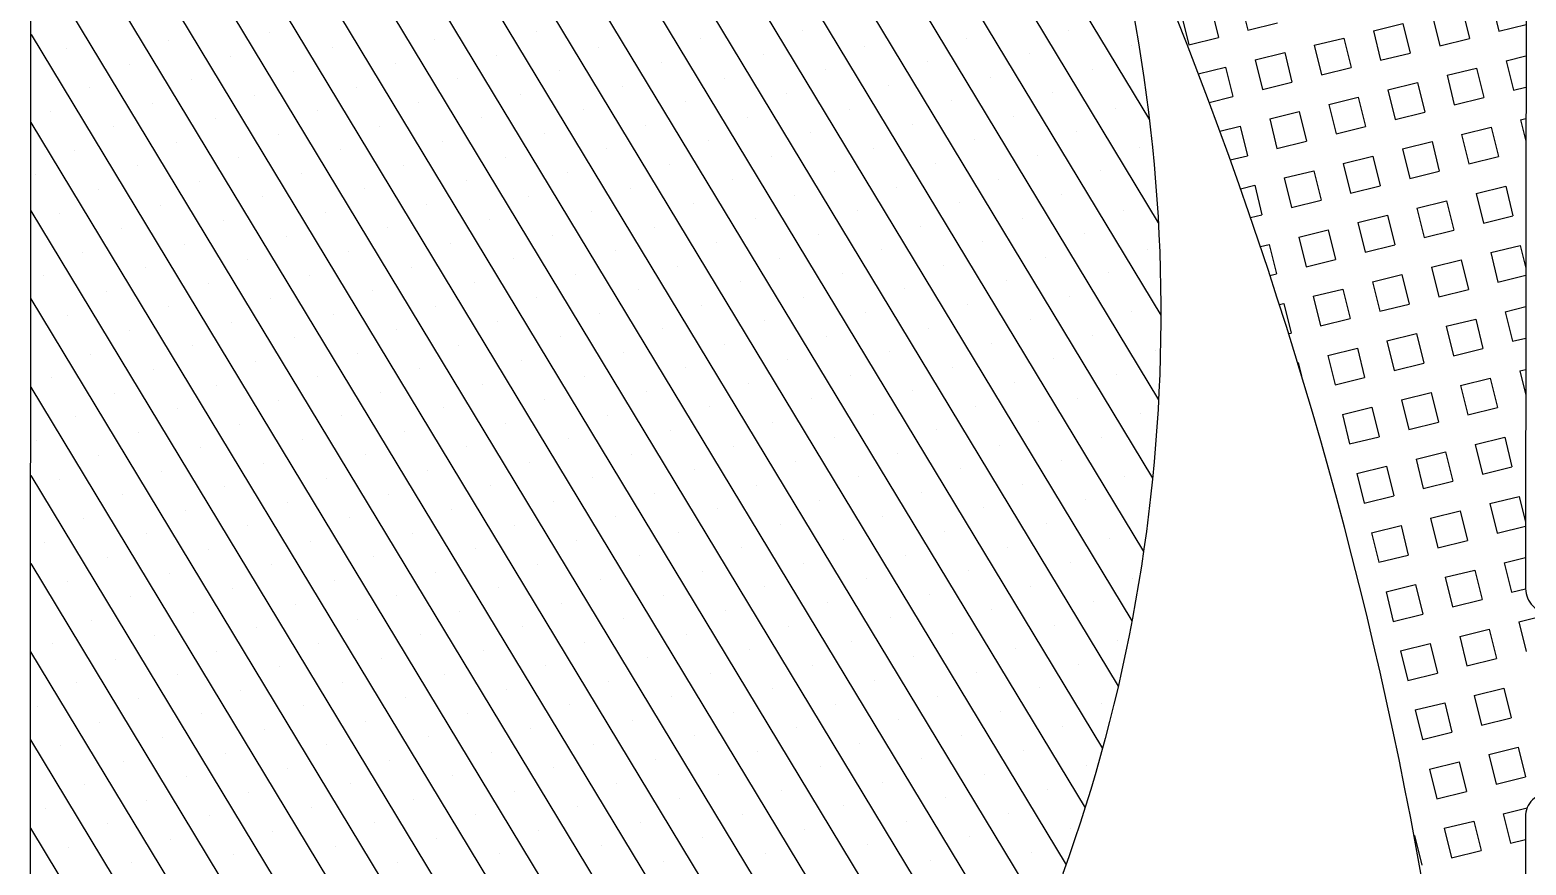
# Model space of a CAD drawing. Extents: x 152 to 700, y -120 to 84.
# Drawn here: x 231.431 to 232.967, y 20.169 to 21.026 of the extents above; entities that cross this region are included whole.
import ezdxf

# ---------------------------------------------------------------- set-up
doc = ezdxf.new("R2010")
doc.units = 0
doc.header["$LTSCALE"] = 0.03
doc.layers.get('0').update_dxf_attribs({"linetype": 'CONTINUOUS'})
doc.layers.add('MUEBLES', color=8, linetype='CONTINUOUS')

# ---------------------------------------------------------------- blocks, each defined once
blk = doc.blocks.new('*X4')
at = {"color": 0}
for p, q in [((190.9034, 116.8084), (191.4492, 117.7118)), ((190.9034, 116.899), (191.3944, 117.7117)), ((190.9035, 116.7179), (191.504, 117.7118)), ((190.9036, 116.5368), (191.6136, 117.7119)), ((190.9036, 116.6273), (191.5588, 117.7118)), ((190.9037, 116.4463), (191.6683, 117.7119)), ((190.9038, 116.2652), (191.7779, 117.712)), ((190.9038, 116.3557), (191.7231, 117.712)), ((190.9039, 116.1746), (191.8327, 117.712)), ((190.904, 115.9935), (191.9423, 117.7121)), ((190.904, 116.0841), (191.8875, 117.7121)), ((190.9041, 115.903), (191.9971, 117.7121)), ((190.9042, 115.8125), (192.0519, 117.7122)), ((190.9583, 115.8114), (192.1067, 117.7122)), ((191.0131, 115.8114), (192.1614, 117.7123)), ((191.0679, 115.8115), (192.2162, 117.7123)), ((191.1227, 115.8115), (192.271, 117.7123)), ((191.1774, 115.8116), (192.3258, 117.7124)), ((191.2322, 115.8116), (192.3806, 117.7124)), ((191.0071, 116.9347), (191.0071, 116.9347)), ((191.1116, 116.9263), (191.1116, 116.9263)), ((191.2804, 116.9339), (191.2804, 116.9339)), ((191.287, 115.8116), (191.9667, 116.9366)), ((191.3849, 116.9255), (191.3849, 116.9255)), ((191.5538, 116.933), (191.5538, 116.933)), ((191.6582, 116.9247), (191.6582, 116.9247)), ((191.8271, 116.9322), (191.8271, 116.9322)), ((191.9316, 116.9238), (191.9316, 116.9238)), ((190.9428, 116.9188), (190.9428, 116.9188)), ((191.0472, 116.9105), (191.0472, 116.9105)), ((191.2161, 116.918), (191.2161, 116.918)), ((191.3206, 116.9096), (191.3206, 116.9096)), ((191.4894, 116.9172), (191.4894, 116.9172)), ((191.5939, 116.9088), (191.5939, 116.9088)), ((191.7627, 116.9163), (191.7627, 116.9163)), ((191.8672, 116.908), (191.8672, 116.908)), ((190.9829, 116.8946), (190.9829, 116.8946)), ((191.1517, 116.9021), (191.1517, 116.9021)), ((191.2562, 116.8937), (191.2562, 116.8937)), ((191.425, 116.9013), (191.425, 116.9013)), ((191.5295, 116.8929), (191.5295, 116.8929)), ((191.6984, 116.9004), (191.6984, 116.9004)), ((191.8028, 116.8921), (191.8028, 116.8921)), ((191.9717, 116.8996), (191.9717, 116.8996)), ((190.9185, 116.8787), (190.9185, 116.8787)), ((191.0874, 116.8862), (191.0874, 116.8862)), ((191.1918, 116.8779), (191.1918, 116.8779)), ((191.3418, 115.8117), (191.9862, 116.8783)), ((191.3607, 116.8854), (191.3607, 116.8854)), ((191.4652, 116.877), (191.4652, 116.877)), ((191.634, 116.8846), (191.634, 116.8846)), ((191.9073, 116.8837), (191.9073, 116.8837)), ((191.023, 116.8703), (191.023, 116.8703)), ((191.1275, 116.862), (191.1275, 116.862)), ((191.2963, 116.8695), (191.2963, 116.8695)), ((191.4008, 116.8611), (191.4008, 116.8611)), ((191.5696, 116.8687), (191.5696, 116.8687)), ((191.7385, 116.8762), (191.7385, 116.8762)), ((191.843, 116.8678), (191.843, 116.8678)), ((190.9586, 116.8545), (190.9586, 116.8545)), ((191.0631, 116.8461), (191.0631, 116.8461)), ((191.232, 116.8536), (191.232, 116.8536)), ((191.5053, 116.8528), (191.5053, 116.8528)), ((191.6741, 116.8603), (191.6741, 116.8603)), ((191.7786, 116.852), (191.7786, 116.852)), ((191.9475, 116.8595), (191.9475, 116.8595)), ((190.9988, 116.8302), (190.9988, 116.8302)), ((191.1676, 116.8377), (191.1676, 116.8377)), ((191.3364, 116.8453), (191.3364, 116.8453)), ((191.4409, 116.8369), (191.4409, 116.8369)), ((191.6098, 116.8444), (191.6098, 116.8444)), ((191.7142, 116.8361), (191.7142, 116.8361)), ((191.8831, 116.8436), (191.8831, 116.8436)), ((191.9876, 116.8352), (191.9876, 116.8352)), ((191.1032, 116.8219), (191.1032, 116.8219)), ((191.2721, 116.8294), (191.2721, 116.8294)), ((191.3766, 116.821), (191.3766, 116.821)), ((191.3966, 115.8117), (192.0041, 116.8172)), ((191.5454, 116.8286), (191.5454, 116.8286)), ((191.6499, 116.8202), (191.6499, 116.8202)), ((191.8187, 116.8277), (191.8187, 116.8277)), ((191.9232, 116.8194), (191.9232, 116.8194)), ((190.9344, 116.8143), (190.9344, 116.8143)), ((191.0389, 116.806), (191.0389, 116.806)), ((191.2077, 116.8135), (191.2077, 116.8135)), ((191.3122, 116.8051), (191.3122, 116.8051)), ((191.481, 116.8127), (191.481, 116.8127)), ((191.5855, 116.8043), (191.5855, 116.8043)), ((191.7544, 116.8118), (191.7544, 116.8118)), ((191.8589, 116.8035), (191.8589, 116.8035)), ((190.9745, 116.7901), (190.9745, 116.7901)), ((191.1434, 116.7976), (191.1434, 116.7976)), ((191.2478, 116.7893), (191.2478, 116.7893)), ((191.4167, 116.7968), (191.4167, 116.7968)), ((191.5212, 116.7884), (191.5212, 116.7884)), ((191.69, 116.796), (191.69, 116.796)), ((191.7945, 116.7876), (191.7945, 116.7876)), ((191.9633, 116.7951), (191.9633, 116.7951)), ((190.9102, 116.7742), (190.9102, 116.7742)), ((191.079, 116.7817), (191.079, 116.7817)), ((191.1835, 116.7734), (191.1835, 116.7734)), ((191.3523, 116.7809), (191.3523, 116.7809)), ((191.4568, 116.7725), (191.4568, 116.7725)), ((191.6256, 116.7801), (191.6256, 116.7801)), ((191.7301, 116.7717), (191.7301, 116.7717)), ((191.899, 116.7792), (191.899, 116.7792)), ((192.0035, 116.7709), (192.0035, 116.7709)), ((191.0146, 116.7659), (191.0146, 116.7659)), ((191.1191, 116.7575), (191.1191, 116.7575)), ((191.288, 116.765), (191.288, 116.765)), ((191.3924, 116.7567), (191.3924, 116.7567)), ((191.5613, 116.7642), (191.5613, 116.7642)), ((191.6658, 116.7558), (191.6658, 116.7558)), ((191.8346, 116.7634), (191.8346, 116.7634)), ((191.9391, 116.755), (191.9391, 116.755)), ((190.9503, 116.75), (190.9503, 116.75)), ((191.0548, 116.7416), (191.0548, 116.7416)), ((191.2236, 116.7491), (191.2236, 116.7491)), ((191.3281, 116.7408), (191.3281, 116.7408)), ((191.4514, 115.8118), (192.0202, 116.7533)), ((191.4969, 116.7483), (191.4969, 116.7483)), ((191.6014, 116.74), (191.6014, 116.74)), ((191.7703, 116.7475), (191.7703, 116.7475)), ((191.8747, 116.7391), (191.8747, 116.7391)), ((190.9904, 116.7257), (190.9904, 116.7257)), ((191.1592, 116.7333), (191.1592, 116.7333)), ((191.2637, 116.7249), (191.2637, 116.7249)), ((191.4326, 116.7324), (191.4326, 116.7324)), ((191.5371, 116.7241), (191.5371, 116.7241)), ((191.7059, 116.7316), (191.7059, 116.7316)), ((191.8104, 116.7232), (191.8104, 116.7232)), ((191.9792, 116.7308), (191.9792, 116.7308)), ((190.926, 116.7098), (190.926, 116.7098)), ((191.0949, 116.7174), (191.0949, 116.7174)), ((191.1994, 116.709), (191.1994, 116.709)), ((191.3682, 116.7165), (191.3682, 116.7165)), ((191.4727, 116.7082), (191.4727, 116.7082)), ((191.6415, 116.7157), (191.6415, 116.7157)), ((191.746, 116.7074), (191.746, 116.7074)), ((191.9149, 116.7149), (191.9149, 116.7149)), ((191.0305, 116.7015), (191.0305, 116.7015)), ((191.135, 116.6931), (191.135, 116.6931)), ((191.3038, 116.7007), (191.3038, 116.7007)), ((191.4083, 116.6923), (191.4083, 116.6923)), ((191.5772, 116.6998), (191.5772, 116.6998)), ((191.8505, 116.699), (191.8505, 116.699)), ((192.0193, 116.7065), (192.0193, 116.7065)), ((190.9662, 116.6856), (190.9662, 116.6856)), ((191.0706, 116.6773), (191.0706, 116.6773)), ((191.2395, 116.6848), (191.2395, 116.6848)), ((191.5062, 115.8118), (192.0344, 116.6861)), ((191.5128, 116.6839), (191.5128, 116.6839)), ((191.6817, 116.6915), (191.6817, 116.6915)), ((191.7861, 116.6831), (191.7861, 116.6831)), ((191.955, 116.6906), (191.955, 116.6906)), ((191.0063, 116.6614), (191.0063, 116.6614)), ((191.1751, 116.6689), (191.1751, 116.6689)), ((191.344, 116.6764), (191.344, 116.6764)), ((191.4485, 116.6681), (191.4485, 116.6681)), ((191.6173, 116.6756), (191.6173, 116.6756)), ((191.7218, 116.6672), (191.7218, 116.6672)), ((191.8906, 116.6748), (191.8906, 116.6748)), ((191.9951, 116.6664), (191.9951, 116.6664)), ((191.1108, 116.653), (191.1108, 116.653)), ((191.2796, 116.6605), (191.2796, 116.6605)), ((191.3841, 116.6522), (191.3841, 116.6522)), ((191.5529, 116.6597), (191.5529, 116.6597)), ((191.6574, 116.6514), (191.6574, 116.6514)), ((191.8263, 116.6589), (191.8263, 116.6589)), ((191.9307, 116.6505), (191.9307, 116.6505)), ((190.9419, 116.6455), (190.9419, 116.6455)), ((191.0464, 116.6371), (191.0464, 116.6371)), ((191.2152, 116.6447), (191.2152, 116.6447)), ((191.3197, 116.6363), (191.3197, 116.6363)), ((191.4886, 116.6438), (191.4886, 116.6438)), ((191.5931, 116.6355), (191.5931, 116.6355)), ((191.7619, 116.643), (191.7619, 116.643)), ((191.8664, 116.6346), (191.8664, 116.6346)), ((192.0352, 116.6422), (192.0352, 116.6422)), ((190.982, 116.6212), (190.982, 116.6212)), ((191.1509, 116.6288), (191.1509, 116.6288)), ((191.2554, 116.6204), (191.2554, 116.6204)), ((191.4242, 116.6279), (191.4242, 116.6279)), ((191.5287, 116.6196), (191.5287, 116.6196)), ((191.561, 115.8118), (192.0463, 116.6151)), ((191.6975, 116.6271), (191.6975, 116.6271)), ((191.802, 116.6188), (191.802, 116.6188)), ((191.9709, 116.6263), (191.9709, 116.6263)), ((190.9177, 116.6054), (190.9177, 116.6054)), ((191.0865, 116.6129), (191.0865, 116.6129)), ((191.191, 116.6045), (191.191, 116.6045)), ((191.3599, 116.6121), (191.3599, 116.6121)), ((191.4643, 116.6037), (191.4643, 116.6037)), ((191.6332, 116.6112), (191.6332, 116.6112)), ((191.7377, 116.6029), (191.7377, 116.6029)), ((191.9065, 116.6104), (191.9065, 116.6104)), ((192.011, 116.602), (192.011, 116.602)), ((191.0222, 116.597), (191.0222, 116.597)), ((191.1266, 116.5887), (191.1266, 116.5887)), ((191.2955, 116.5962), (191.2955, 116.5962)), ((191.4, 116.5878), (191.4, 116.5878)), ((191.5688, 116.5953), (191.5688, 116.5953)), ((191.6733, 116.587), (191.6733, 116.587)), ((191.8421, 116.5945), (191.8421, 116.5945)), ((191.9466, 116.5862), (191.9466, 116.5862)), ((190.9578, 116.5811), (190.9578, 116.5811)), ((191.0623, 116.5728), (191.0623, 116.5728)), ((191.2311, 116.5803), (191.2311, 116.5803)), ((191.3356, 116.5719), (191.3356, 116.5719)), ((191.5045, 116.5795), (191.5045, 116.5795)), ((191.6089, 116.5711), (191.6089, 116.5711)), ((191.7778, 116.5786), (191.7778, 116.5786)), ((191.8823, 116.5703), (191.8823, 116.5703)), ((192.0511, 116.5778), (192.0511, 116.5778)), ((190.9979, 116.5569), (190.9979, 116.5569)), ((191.1668, 116.5644), (191.1668, 116.5644)), ((191.2713, 116.5561), (191.2713, 116.5561)), ((191.4401, 116.5636), (191.4401, 116.5636)), ((191.5446, 116.5552), (191.5446, 116.5552)), ((191.7134, 116.5628), (191.7134, 116.5628)), ((191.8179, 116.5544), (191.8179, 116.5544)), ((191.9867, 116.5619), (191.9867, 116.5619)), ((190.9336, 116.541), (190.9336, 116.541)), ((191.1024, 116.5485), (191.1024, 116.5485)), ((191.2069, 116.5402), (191.2069, 116.5402)), ((191.3757, 116.5477), (191.3757, 116.5477)), ((191.4802, 116.5393), (191.4802, 116.5393)), ((191.6158, 115.8119), (192.0555, 116.5398)), ((191.6491, 116.5469), (191.6491, 116.5469)), ((191.7535, 116.5385), (191.7535, 116.5385)), ((191.9224, 116.546), (191.9224, 116.546)), ((191.038, 116.5326), (191.038, 116.5326)), ((191.1425, 116.5243), (191.1425, 116.5243)), ((191.3114, 116.5318), (191.3114, 116.5318)), ((191.4159, 116.5235), (191.4159, 116.5235)), ((191.5847, 116.531), (191.5847, 116.531)), ((191.858, 116.5302), (191.858, 116.5302)), ((192.0269, 116.5377), (192.0269, 116.5377)), ((190.9737, 116.5168), (190.9737, 116.5168)), ((191.0782, 116.5084), (191.0782, 116.5084)), ((191.247, 116.5159), (191.247, 116.5159)), ((191.3515, 116.5076), (191.3515, 116.5076)), ((191.5203, 116.5151), (191.5203, 116.5151)), ((191.6892, 116.5226), (191.6892, 116.5226)), ((191.7937, 116.5143), (191.7937, 116.5143)), ((191.9625, 116.5218), (191.9625, 116.5218)), ((190.9093, 116.5009), (190.9093, 116.5009)), ((191.0138, 116.4925), (191.0138, 116.4925)), ((191.1827, 116.5001), (191.1827, 116.5001)), ((191.456, 116.4992), (191.456, 116.4992)), ((191.6248, 116.5067), (191.6248, 116.5067)), ((191.7293, 116.4984), (191.7293, 116.4984)), ((191.8981, 116.5059), (191.8981, 116.5059)), ((192.0026, 116.4976), (192.0026, 116.4976)), ((191.1183, 116.4842), (191.1183, 116.4842)), ((191.2871, 116.4917), (191.2871, 116.4917)), ((191.3916, 116.4833), (191.3916, 116.4833)), ((191.5605, 116.4909), (191.5605, 116.4909)), ((191.6649, 116.4825), (191.6649, 116.4825)), ((191.8338, 116.49), (191.8338, 116.49)), ((191.9383, 116.4817), (191.9383, 116.4817)), ((190.9494, 116.4766), (190.9494, 116.4766)), ((191.0539, 116.4683), (191.0539, 116.4683)), ((191.2228, 116.4758), (191.2228, 116.4758)), ((191.3273, 116.4675), (191.3273, 116.4675)), ((191.4961, 116.475), (191.4961, 116.475)), ((191.6006, 116.4666), (191.6006, 116.4666)), ((191.7694, 116.4742), (191.7694, 116.4742)), ((191.8739, 116.4658), (191.8739, 116.4658)), ((192.0427, 116.4733), (192.0427, 116.4733)), ((190.9896, 116.4524), (190.9896, 116.4524)), ((191.1584, 116.4599), (191.1584, 116.4599)), ((191.2629, 116.4516), (191.2629, 116.4516)), ((191.4317, 116.4591), (191.4317, 116.4591)), ((191.5362, 116.4507), (191.5362, 116.4507)), ((191.6705, 115.8119), (192.0617, 116.4593)), ((191.7051, 116.4583), (191.7051, 116.4583)), ((191.8095, 116.4499), (191.8095, 116.4499)), ((191.9784, 116.4574), (191.9784, 116.4574)), ((190.9252, 116.4365), (190.9252, 116.4365)), ((191.0941, 116.4441), (191.0941, 116.4441)), ((191.1985, 116.4357), (191.1985, 116.4357)), ((191.3674, 116.4432), (191.3674, 116.4432)), ((191.4719, 116.4349), (191.4719, 116.4349)), ((191.6407, 116.4424), (191.6407, 116.4424)), ((191.7452, 116.434), (191.7452, 116.434)), ((191.914, 116.4416), (191.914, 116.4416)), ((192.0185, 116.4332), (192.0185, 116.4332)), ((191.0297, 116.4282), (191.0297, 116.4282)), ((191.1342, 116.4198), (191.1342, 116.4198)), ((191.303, 116.4273), (191.303, 116.4273)), ((191.4075, 116.419), (191.4075, 116.419)), ((191.5763, 116.4265), (191.5763, 116.4265)), ((191.6808, 116.4181), (191.6808, 116.4181)), ((191.8497, 116.4257), (191.8497, 116.4257)), ((191.9541, 116.4173), (191.9541, 116.4173)), ((190.9653, 116.4123), (190.9653, 116.4123)), ((191.0698, 116.4039), (191.0698, 116.4039)), ((191.2387, 116.4115), (191.2387, 116.4115)), ((191.3431, 116.4031), (191.3431, 116.4031)), ((191.512, 116.4106), (191.512, 116.4106)), ((191.6165, 116.4023), (191.6165, 116.4023)), ((191.7853, 116.4098), (191.7853, 116.4098)), ((191.8898, 116.4014), (191.8898, 116.4014)), ((192.0586, 116.409), (192.0586, 116.409)), ((191.0055, 116.388), (191.0055, 116.388)), ((191.1743, 116.3956), (191.1743, 116.3956)), ((191.2788, 116.3872), (191.2788, 116.3872)), ((191.4476, 116.3947), (191.4476, 116.3947)), ((191.5521, 116.3864), (191.5521, 116.3864)), ((191.7209, 116.3939), (191.7209, 116.3939)), ((191.8254, 116.3856), (191.8254, 116.3856)), ((191.9943, 116.3931), (191.9943, 116.3931)), ((190.9411, 116.3722), (190.9411, 116.3722)), ((191.1099, 116.3797), (191.1099, 116.3797)), ((191.2144, 116.3713), (191.2144, 116.3713)), ((191.3833, 116.3789), (191.3833, 116.3789)), ((191.4877, 116.3705), (191.4877, 116.3705)), ((191.6566, 116.378), (191.6566, 116.378)), ((191.7253, 115.812), (192.064, 116.3725)), ((191.7611, 116.3697), (191.7611, 116.3697)), ((191.9299, 116.3772), (191.9299, 116.3772)), ((191.0456, 116.3638), (191.0456, 116.3638)), ((191.1501, 116.3555), (191.1501, 116.3555)), ((191.3189, 116.363), (191.3189, 116.363)), ((191.4234, 116.3546), (191.4234, 116.3546)), ((191.5922, 116.3621), (191.5922, 116.3621)), ((191.8655, 116.3613), (191.8655, 116.3613)), ((192.0344, 116.3688), (192.0344, 116.3688)), ((190.9812, 116.3479), (190.9812, 116.3479)), ((191.0857, 116.3396), (191.0857, 116.3396)), ((191.2545, 116.3471), (191.2545, 116.3471)), ((191.359, 116.3387), (191.359, 116.3387)), ((191.5279, 116.3463), (191.5279, 116.3463)), ((191.6967, 116.3538), (191.6967, 116.3538)), ((191.8012, 116.3454), (191.8012, 116.3454)), ((191.97, 116.353), (191.97, 116.353)), ((190.9169, 116.332), (190.9169, 116.332)), ((191.0213, 116.3237), (191.0213, 116.3237)), ((191.1902, 116.3312), (191.1902, 116.3312)), ((191.4635, 116.3304), (191.4635, 116.3304)), ((191.6323, 116.3379), (191.6323, 116.3379)), ((191.7368, 116.3296), (191.7368, 116.3296)), ((191.9057, 116.3371), (191.9057, 116.3371)), ((192.0102, 116.3287), (192.0102, 116.3287)), ((191.1258, 116.3153), (191.1258, 116.3153)), ((191.2947, 116.3229), (191.2947, 116.3229)), ((191.3991, 116.3145), (191.3991, 116.3145)), ((191.568, 116.322), (191.568, 116.322)), ((191.6725, 116.3137), (191.6725, 116.3137)), ((191.8413, 116.3212), (191.8413, 116.3212)), ((191.9458, 116.3128), (191.9458, 116.3128)), ((190.957, 116.3078), (190.957, 116.3078)), ((191.0615, 116.2994), (191.0615, 116.2994)), ((191.2303, 116.307), (191.2303, 116.307)), ((191.3348, 116.2986), (191.3348, 116.2986)), ((191.5036, 116.3061), (191.5036, 116.3061)), ((191.6081, 116.2978), (191.6081, 116.2978)), ((191.7769, 116.3053), (191.7769, 116.3053)), ((191.8814, 116.297), (191.8814, 116.297)), ((192.0503, 116.3045), (192.0503, 116.3045)), ((190.9971, 116.2836), (190.9971, 116.2836)), ((191.1659, 116.2911), (191.1659, 116.2911)), ((191.2704, 116.2827), (191.2704, 116.2827)), ((191.4393, 116.2903), (191.4393, 116.2903)), ((191.5437, 116.2819), (191.5437, 116.2819)), ((191.7126, 116.2894), (191.7126, 116.2894)), ((191.7801, 115.812), (192.0614, 116.2776)), ((191.8171, 116.2811), (191.8171, 116.2811)), ((191.9859, 116.2886), (191.9859, 116.2886)), ((190.9327, 116.2677), (190.9327, 116.2677)), ((191.1016, 116.2752), (191.1016, 116.2752)), ((191.2061, 116.2669), (191.2061, 116.2669)), ((191.3749, 116.2744), (191.3749, 116.2744)), ((191.4794, 116.266), (191.4794, 116.266)), ((191.6482, 116.2735), (191.6482, 116.2735)), ((191.7527, 116.2652), (191.7527, 116.2652)), ((191.9216, 116.2727), (191.9216, 116.2727)), ((192.026, 116.2644), (192.026, 116.2644)), ((191.0372, 116.2593), (191.0372, 116.2593)), ((191.1417, 116.251), (191.1417, 116.251)), ((191.3105, 116.2585), (191.3105, 116.2585)), ((191.415, 116.2501), (191.415, 116.2501)), ((191.5839, 116.2577), (191.5839, 116.2577)), ((191.6883, 116.2493), (191.6883, 116.2493)), ((191.8572, 116.2568), (191.8572, 116.2568)), ((191.9617, 116.2485), (191.9617, 116.2485)), ((190.9729, 116.2434), (190.9729, 116.2434)), ((191.0773, 116.2351), (191.0773, 116.2351)), ((191.2462, 116.2426), (191.2462, 116.2426)), ((191.3507, 116.2343), (191.3507, 116.2343)), ((191.5195, 116.2418), (191.5195, 116.2418)), ((191.624, 116.2334), (191.624, 116.2334)), ((191.7928, 116.241), (191.7928, 116.241)), ((191.8973, 116.2326), (191.8973, 116.2326)), ((190.9085, 116.2276), (190.9085, 116.2276)), ((191.013, 116.2192), (191.013, 116.2192)), ((191.1818, 116.2267), (191.1818, 116.2267)), ((191.2863, 116.2184), (191.2863, 116.2184)), ((191.4551, 116.2259), (191.4551, 116.2259)), ((191.5596, 116.2175), (191.5596, 116.2175)), ((191.7285, 116.2251), (191.7285, 116.2251)), ((191.833, 116.2167), (191.833, 116.2167)), ((192.0018, 116.2242), (192.0018, 116.2242)), ((190.9486, 116.2033), (190.9486, 116.2033)), ((191.1175, 116.2108), (191.1175, 116.2108)), ((191.2219, 116.2025), (191.2219, 116.2025)), ((191.3908, 116.21), (191.3908, 116.21)), ((191.4953, 116.2017), (191.4953, 116.2017)), ((191.6641, 116.2092), (191.6641, 116.2092)), ((191.7686, 116.2008), (191.7686, 116.2008)), ((191.9374, 116.2084), (191.9374, 116.2084)), ((191.0531, 116.195), (191.0531, 116.195)), ((191.1576, 116.1866), (191.1576, 116.1866)), ((191.3264, 116.1941), (191.3264, 116.1941)), ((191.4309, 116.1858), (191.4309, 116.1858)), ((191.5997, 116.1933), (191.5997, 116.1933)), ((191.8731, 116.1925), (191.8731, 116.1925)), ((192.0419, 116.2), (192.0419, 116.2)), ((190.9887, 116.1791), (190.9887, 116.1791)), ((191.0932, 116.1707), (191.0932, 116.1707)), ((191.2621, 116.1783), (191.2621, 116.1783)), ((191.3665, 116.1699), (191.3665, 116.1699)), ((191.5354, 116.1774), (191.5354, 116.1774)), ((191.7042, 116.1849), (191.7042, 116.1849)), ((191.8087, 116.1766), (191.8087, 116.1766)), ((191.8349, 115.812), (192.0523, 116.1718)), ((191.9776, 116.1841), (191.9776, 116.1841)), ((190.9244, 116.1632), (190.9244, 116.1632)), ((191.0289, 116.1548), (191.0289, 116.1548)), ((191.1977, 116.1624), (191.1977, 116.1624)), ((191.471, 116.1615), (191.471, 116.1615)), ((191.6399, 116.1691), (191.6399, 116.1691)), ((191.7444, 116.1607), (191.7444, 116.1607)), ((191.9132, 116.1682), (191.9132, 116.1682)), ((192.0177, 116.1599), (192.0177, 116.1599)), ((190.9645, 116.139), (190.9645, 116.139)), ((191.1333, 116.1465), (191.1333, 116.1465)), ((191.3022, 116.154), (191.3022, 116.154)), ((191.4067, 116.1457), (191.4067, 116.1457)), ((191.5755, 116.1532), (191.5755, 116.1532)), ((191.68, 116.1448), (191.68, 116.1448)), ((191.8488, 116.1524), (191.8488, 116.1524)), ((191.9533, 116.144), (191.9533, 116.144)), ((191.069, 116.1306), (191.069, 116.1306)), ((191.2378, 116.1381), (191.2378, 116.1381)), ((191.3423, 116.1298), (191.3423, 116.1298)), ((191.5112, 116.1373), (191.5112, 116.1373)), ((191.6156, 116.1289), (191.6156, 116.1289)), ((191.7845, 116.1365), (191.7845, 116.1365)), ((191.889, 116.1281), (191.889, 116.1281)), ((191.0046, 116.1147), (191.0046, 116.1147)), ((191.1735, 116.1222), (191.1735, 116.1222)), ((191.2779, 116.1139), (191.2779, 116.1139)), ((191.4468, 116.1214), (191.4468, 116.1214)), ((191.5513, 116.1131), (191.5513, 116.1131)), ((191.7201, 116.1206), (191.7201, 116.1206)), ((191.8246, 116.1122), (191.8246, 116.1122)), ((191.9934, 116.1198), (191.9934, 116.1198)), ((190.9403, 116.0988), (190.9403, 116.0988)), ((191.1091, 116.1064), (191.1091, 116.1064)), ((191.2136, 116.098), (191.2136, 116.098)), ((191.3824, 116.1055), (191.3824, 116.1055)), ((191.4869, 116.0972), (191.4869, 116.0972)), ((191.6558, 116.1047), (191.6558, 116.1047)), ((191.7602, 116.0963), (191.7602, 116.0963)), ((191.9291, 116.1039), (191.9291, 116.1039)), ((192.0336, 116.0955), (192.0336, 116.0955)), ((191.0447, 116.0905), (191.0447, 116.0905)), ((191.1492, 116.0821), (191.1492, 116.0821)), ((191.3181, 116.0897), (191.3181, 116.0897)), ((191.4226, 116.0813), (191.4226, 116.0813)), ((191.5914, 116.0888), (191.5914, 116.0888)), ((191.6959, 116.0805), (191.6959, 116.0805)), ((191.8647, 116.088), (191.8647, 116.088)), ((191.9692, 116.0796), (191.9692, 116.0796))]:
    blk.add_line(p, q, dxfattribs=at)
blk = doc.blocks.new('*X5')
at = {"color": 0}
for p, q in [((192.3246, 116.9066), (192.3321, 116.9369)), ((192.355, 116.8991), (192.3624, 116.9295)), ((192.3624, 116.9295), (192.3928, 116.922)), ((192.3853, 116.8917), (192.3928, 116.922)), ((192.4157, 116.8842), (192.4231, 116.9145)), ((192.4231, 116.9145), (192.4384, 116.9108)), ((192.3241, 116.9067), (192.3246, 116.9066)), ((192.355, 116.8991), (192.3853, 116.8917)), ((192.4157, 116.8842), (192.4402, 116.8782)), ((192.34, 116.8384), (192.3475, 116.8688)), ((192.3475, 116.8688), (192.3779, 116.8613)), ((192.3704, 116.831), (192.3779, 116.8613)), ((192.4007, 116.8235), (192.4082, 116.8539)), ((192.4082, 116.8539), (192.4385, 116.8464)), ((192.4311, 116.816), (192.4385, 116.8464)), ((192.34, 116.8384), (192.3704, 116.831)), ((192.4007, 116.8235), (192.4311, 116.816)), ((192.3251, 116.7777), (192.3326, 116.8081)), ((192.3326, 116.8081), (192.3629, 116.8006)), ((192.3555, 116.7703), (192.3629, 116.8006)), ((192.3858, 116.7628), (192.3933, 116.7932)), ((192.3933, 116.7932), (192.4236, 116.7857)), ((192.4161, 116.7554), (192.4236, 116.7857)), ((192.3251, 116.7777), (192.3555, 116.7703)), ((192.3858, 116.7628), (192.4161, 116.7554)), ((192.3102, 116.7171), (192.3176, 116.7474)), ((192.3176, 116.7474), (192.348, 116.7399)), ((192.3405, 116.7096), (192.348, 116.7399)), ((192.3709, 116.7021), (192.3783, 116.7325)), ((192.3783, 116.7325), (192.4087, 116.725)), ((192.4012, 116.6947), (192.4087, 116.725)), ((192.3102, 116.7171), (192.3405, 116.7096)), ((192.4316, 116.6872), (192.439, 116.7175)), ((192.3709, 116.7021), (192.4012, 116.6947)), ((192.2953, 116.6564), (192.3027, 116.6867)), ((192.3027, 116.6867), (192.3331, 116.6792)), ((192.3256, 116.6489), (192.3331, 116.6792)), ((192.4316, 116.6872), (192.4619, 116.6797)), ((192.3559, 116.6414), (192.3634, 116.6718)), ((192.3634, 116.6718), (192.3938, 116.6643)), ((192.3863, 116.634), (192.3938, 116.6643)), ((192.2953, 116.6564), (192.3256, 116.6489)), ((192.4166, 116.6265), (192.4241, 116.6569)), ((192.4241, 116.6569), (192.4386, 116.6533)), ((192.3559, 116.6414), (192.3863, 116.634)), ((192.2803, 116.5957), (192.2878, 116.626)), ((192.2878, 116.626), (192.3181, 116.6186)), ((192.3107, 116.5882), (192.3181, 116.6186)), ((192.4166, 116.6265), (192.4386, 116.6211)), ((192.341, 116.5807), (192.3485, 116.6111)), ((192.3485, 116.6111), (192.3788, 116.6036)), ((192.3714, 116.5733), (192.3788, 116.6036)), ((192.2803, 116.5957), (192.3107, 116.5882)), ((192.4017, 116.5658), (192.4092, 116.5962)), ((192.4092, 116.5962), (192.4386, 116.5889)), ((192.432, 116.5584), (192.4386, 116.585)), ((192.341, 116.5807), (192.3714, 116.5733)), ((192.2654, 116.535), (192.2729, 116.5653)), ((192.2729, 116.5653), (192.3032, 116.5579)), ((192.2957, 116.5275), (192.3032, 116.5579)), ((192.4017, 116.5658), (192.432, 116.5584)), ((192.3261, 116.5201), (192.3335, 116.5504)), ((192.3335, 116.5504), (192.3639, 116.5429)), ((192.3564, 116.5126), (192.3639, 116.5429)), ((192.2654, 116.535), (192.2957, 116.5275)), ((192.3868, 116.5051), (192.3942, 116.5355)), ((192.3942, 116.5355), (192.4246, 116.528)), ((192.4171, 116.4977), (192.4246, 116.528)), ((192.3261, 116.5201), (192.3564, 116.5126)), ((192.2505, 116.4743), (192.2579, 116.5046)), ((192.2579, 116.5046), (192.2883, 116.4972)), ((192.2808, 116.4668), (192.2883, 116.4972)), ((192.3868, 116.5051), (192.4171, 116.4977)), ((192.3111, 116.4594), (192.3186, 116.4897)), ((192.3186, 116.4897), (192.349, 116.4822)), ((192.3415, 116.4519), (192.349, 116.4822)), ((192.2505, 116.4743), (192.2808, 116.4668)), ((192.3718, 116.4444), (192.3793, 116.4748)), ((192.3793, 116.4748), (192.4096, 116.4673)), ((192.4022, 116.437), (192.4096, 116.4673)), ((192.3111, 116.4594), (192.3415, 116.4519)), ((192.4325, 116.4295), (192.4387, 116.4546)), ((192.2052, 116.4211), (192.2086, 116.4348)), ((192.2355, 116.4136), (192.243, 116.444)), ((192.243, 116.444), (192.2733, 116.4365)), ((192.2659, 116.4061), (192.2733, 116.4365)), ((192.3718, 116.4444), (192.4022, 116.437)), ((192.2044, 116.4213), (192.2052, 116.4211)), ((192.2962, 116.3987), (192.3037, 116.429)), ((192.3037, 116.429), (192.334, 116.4216)), ((192.3266, 116.3912), (192.334, 116.4216)), ((192.4325, 116.4295), (192.4387, 116.428)), ((192.2355, 116.4136), (192.2659, 116.4061)), ((192.3569, 116.3837), (192.3644, 116.4141)), ((192.3644, 116.4141), (192.3947, 116.4066)), ((192.3873, 116.3763), (192.3947, 116.4066)), ((192.1903, 116.3604), (192.1977, 116.3907)), ((192.1952, 116.3913), (192.1977, 116.3907)), ((192.2962, 116.3987), (192.3266, 116.3912)), ((192.4176, 116.3688), (192.4251, 116.3992)), ((192.4251, 116.3992), (192.4387, 116.3958)), ((192.2206, 116.3529), (192.2281, 116.3833)), ((192.2281, 116.3833), (192.2584, 116.3758)), ((192.2509, 116.3455), (192.2584, 116.3758)), ((192.3569, 116.3837), (192.3873, 116.3763)), ((192.1857, 116.3615), (192.1903, 116.3604)), ((192.2813, 116.338), (192.2888, 116.3683)), ((192.2888, 116.3683), (192.3191, 116.3609)), ((192.3116, 116.3305), (192.3191, 116.3609)), ((192.4176, 116.3688), (192.4388, 116.3636)), ((192.2206, 116.3529), (192.2509, 116.3455)), ((192.342, 116.3231), (192.3494, 116.3534)), ((192.3494, 116.3534), (192.3798, 116.3459)), ((192.3723, 116.3156), (192.3798, 116.3459)), ((192.1753, 116.2997), (192.1828, 116.33)), ((192.1761, 116.3317), (192.1828, 116.33)), ((192.2813, 116.338), (192.3116, 116.3305)), ((192.4027, 116.3081), (192.4101, 116.3385)), ((192.4101, 116.3385), (192.4388, 116.3314)), ((192.433, 116.3007), (192.4388, 116.3242)), ((192.2057, 116.2922), (192.2131, 116.3226)), ((192.2131, 116.3226), (192.2435, 116.3151)), ((192.236, 116.2848), (192.2435, 116.3151)), ((192.342, 116.3231), (192.3723, 116.3156)), ((192.4027, 116.3081), (192.433, 116.3007)), ((192.1662, 116.3019), (192.1753, 116.2997)), ((192.2664, 116.2773), (192.2738, 116.3076)), ((192.2738, 116.3076), (192.3042, 116.3002)), ((192.2967, 116.2698), (192.3042, 116.3002)), ((192.327, 116.2624), (192.3345, 116.2927)), ((192.3345, 116.2927), (192.3649, 116.2852)), ((192.2057, 116.2922), (192.236, 116.2848)), ((192.2664, 116.2773), (192.2967, 116.2698)), ((192.3574, 116.2549), (192.3649, 116.2852)), ((192.3877, 116.2474), (192.3952, 116.2778)), ((192.3952, 116.2778), (192.4255, 116.2703)), ((192.1561, 116.2722), (192.1679, 116.2693)), ((192.1604, 116.239), (192.1679, 116.2693)), ((192.1907, 116.2315), (192.1982, 116.2619)), ((192.1982, 116.2619), (192.2285, 116.2544)), ((192.327, 116.2624), (192.3574, 116.2549)), ((192.4181, 116.24), (192.4255, 116.2703)), ((192.2211, 116.2241), (192.2285, 116.2544)), ((192.2514, 116.2166), (192.2589, 116.247)), ((192.2589, 116.247), (192.2892, 116.2395)), ((192.3877, 116.2474), (192.4181, 116.24)), ((192.1458, 116.2426), (192.1604, 116.239)), ((192.1907, 116.2315), (192.2211, 116.2241)), ((192.2818, 116.2091), (192.2892, 116.2395)), ((192.3121, 116.2017), (192.3196, 116.232)), ((192.3196, 116.232), (192.3499, 116.2246)), ((192.2514, 116.2166), (192.2818, 116.2091)), ((192.3425, 116.1942), (192.3499, 116.2246)), ((192.3728, 116.1867), (192.3803, 116.2171)), ((192.3803, 116.2171), (192.4106, 116.2096)), ((192.1353, 116.213), (192.1529, 116.2087)), ((192.1455, 116.1783), (192.1529, 116.2087)), ((192.1758, 116.1708), (192.1833, 116.2012)), ((192.1833, 116.2012), (192.2136, 116.1937)), ((192.3121, 116.2017), (192.3425, 116.1942)), ((192.4032, 116.1793), (192.4106, 116.2096)), ((192.2062, 116.1634), (192.2136, 116.1937)), ((192.2365, 116.1559), (192.244, 116.1863)), ((192.244, 116.1863), (192.2743, 116.1788)), ((192.3728, 116.1867), (192.4032, 116.1793)), ((192.4335, 116.1718), (192.4389, 116.1937)), ((192.1245, 116.1835), (192.1455, 116.1783)), ((192.1758, 116.1708), (192.2062, 116.1634)), ((192.2668, 116.1484), (192.2743, 116.1788)), ((192.2972, 116.141), (192.3047, 116.1713)), ((192.3047, 116.1713), (192.335, 116.1639)), ((192.4335, 116.1718), (192.4389, 116.1705)), ((192.2365, 116.1559), (192.2668, 116.1484)), ((192.3275, 116.1335), (192.335, 116.1639)), ((192.3579, 116.1261), (192.3653, 116.1564)), ((192.3653, 116.1564), (192.3957, 116.1489)), ((192.1136, 116.154), (192.138, 116.148)), ((192.1305, 116.1176), (192.138, 116.148)), ((192.1609, 116.1102), (192.1683, 116.1405)), ((192.1683, 116.1405), (192.1987, 116.133)), ((192.2972, 116.141), (192.3275, 116.1335)), ((192.3882, 116.1186), (192.3957, 116.1489)), ((192.4186, 116.1111), (192.426, 116.1415)), ((192.426, 116.1415), (192.4389, 116.1383)), ((192.1024, 116.1245), (192.1305, 116.1176)), ((192.1912, 116.1027), (192.1987, 116.133)), ((192.2216, 116.0952), (192.229, 116.1256)), ((192.229, 116.1256), (192.2594, 116.1181)), ((192.3579, 116.1261), (192.3882, 116.1186)), ((192.1609, 116.1102), (192.1912, 116.1027)), ((192.2519, 116.0878), (192.2594, 116.1181)), ((192.2823, 116.0803), (192.2897, 116.1106)), ((192.2897, 116.1106), (192.3201, 116.1032)), ((192.4186, 116.1111), (192.4389, 116.1061)), ((192.0853, 116.0644), (192.0927, 116.0947)), ((192.0927, 116.0947), (192.1231, 116.0873)), ((192.2216, 116.0952), (192.2519, 116.0878)), ((192.3126, 116.0728), (192.3201, 116.1032)), ((192.3429, 116.0654), (192.3504, 116.0957)), ((192.3504, 116.0957), (192.3808, 116.0882)), ((192.1156, 116.0569), (192.1231, 116.0873)), ((192.1459, 116.0495), (192.1534, 116.0798)), ((192.1534, 116.0798), (192.1838, 116.0723)), ((192.2823, 116.0803), (192.3126, 116.0728)), ((192.3733, 116.0579), (192.3808, 116.0882)), ((192.4036, 116.0504), (192.4111, 116.0808)), ((192.4111, 116.0808), (192.439, 116.0739))]:
    blk.add_line(p, q, dxfattribs=at)

msp = doc.modelspace()

# ---------------------------------------------------------------- linework, layer by layer
at = {"layer": 'MUEBLES', "color": 8}
msp.add_lwpolyline([(231.4311, 19.3945), (231.4325, 21.2945), (233.3325, 21.2932), (233.3311, 19.3932)], close=True, dxfattribs=at)
for points in [[(232.9311, 19.3935, 0.108437), (232.4976, 21.2938, -0.172234), (232.4918, 20.1603, -0.165056)], [(233.2724, 21.128), (232.9924, 21.1282, 0.414214), (232.9674, 21.1032), (232.9669, 20.4528, 0.414214), (232.9919, 20.4278), (233.2719, 20.4276, 0.414214), (233.2969, 20.4526), (233.2974, 21.103, 0.414214)], [(233.2717, 20.2432), (232.9917, 20.2434, 0.414214), (232.9667, 20.2184), (232.9663, 19.568, 0.414214), (232.9912, 19.543), (233.2712, 19.5428, 0.414214), (233.2963, 19.5678), (233.2967, 20.2182, 0.414214)]]:
    msp.add_lwpolyline(points, format="xyb", close=True, dxfattribs=at)

# ---------------------------------------------------------------- block references
at = {"layer": 'MUEBLES', "color": 8, "linetype": 'Continuous', "xscale": -1, "rotation": 180}
for name in ['*X4', '*X5']:
    msp.add_blockref(name, (40.5283, 137.1059), dxfattribs=at)

doc.saveas('drawing.dxf')
